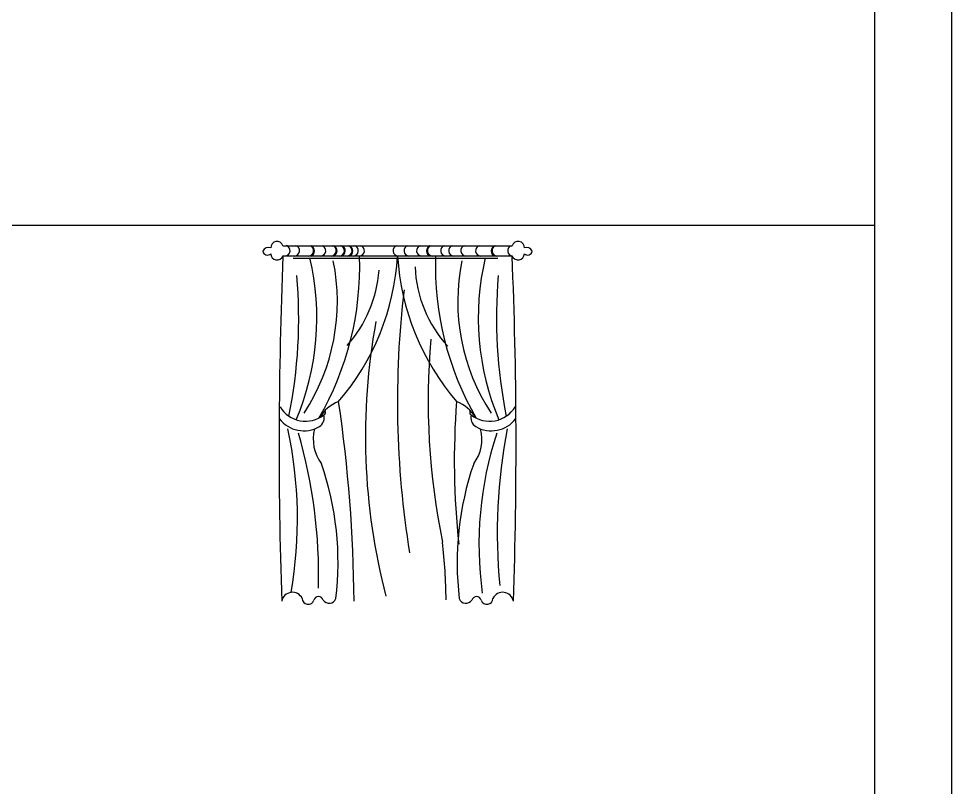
# Model space of a CAD drawing. Header units: inches. Extents: x 3.4 to 45.9, y 7.2 to 32.
# Drawn here: x 20.265 to 24.366, y 13.093 to 16.47 of the extents above; entities that cross this region are included whole.
import ezdxf

# ---------------------------------------------------------------- set-up
doc = ezdxf.new("R2010")
doc.units = ezdxf.units.IN
doc.header["$MEASUREMENT"] = 0
for name, color, linetype in [('02', 2, 'Continuous'), ('4', 4, 'Continuous'), ('kadrbm', 4, 'Continuous')]:
    doc.layers.add(name, color=color, linetype=linetype)

# ---------------------------------------------------------------- blocks, each defined once
blk = doc.blocks.new('kadrbm')
at = {"layer": 'kadrbm', "color": 4}
blk.add_lwpolyline([(0, 0), (0, 24.7972), (21, 24.7972), (21, 0), (0, 0)], close=True, dxfattribs=at)
blk.add_lwpolyline([(20.6631, 0.3257), (20.6631, 24.4603), (0.3369, 24.4603), (0.3369, 0.3257), (20.6631, 0.3257)], dxfattribs=at)

msp = doc.modelspace()

# ---------------------------------------------------------------- linework, layer by layer
at = {"layer": '02'}
for p, q in [((21.4276, 15.4723), (22.4352, 15.4723)), ((21.4276, 15.4272), (22.4352, 15.4272)), ((21.4725, 15.4178), (22.3725, 15.4178))]:
    msp.add_line(p, q, dxfattribs=at)
for centre, radius, start, end in [((21.3637, 15.4373), 0.027, 68.1741, 155.5171), ((21.4013, 15.4639), 0.0276, 17.7375, 182.9043), ((21.4355, 15.4508), 0.0233, 274.7798, 70.8398), ((21.4769, 15.45), 0.0233, 274.7798, 70.8398), ((21.5391, 15.45), 0.0233, 274.7798, 70.8398), ((21.5415, 15.4498), 0.0243, 290.2011, 66.1296), ((21.5922, 15.45), 0.0233, 274.7798, 70.8398), ((21.6384, 15.45), 0.0233, 274.7798, 70.8398), ((21.6408, 15.4498), 0.0243, 290.2011, 66.1296), ((21.6745, 15.45), 0.0233, 274.7798, 70.8398), ((21.677, 15.4498), 0.0243, 290.2011, 66.1296), ((21.708, 15.45), 0.0233, 274.7798, 70.8398), ((21.7104, 15.4498), 0.0243, 290.2011, 66.1296), ((21.7356, 15.45), 0.0233, 274.7798, 70.8398), ((21.7622, 15.45), 0.0233, 274.7798, 70.8398), ((21.9348, 15.4502), 0.0233, 109.1602, 265.2202), ((21.9831, 15.4502), 0.0233, 109.1602, 265.2202), ((22.0384, 15.4502), 0.0233, 109.1602, 265.2202), ((22.0833, 15.45), 0.0243, 113.8704, 249.7989), ((22.0857, 15.4502), 0.0233, 109.1602, 265.2202), ((22.1441, 15.4502), 0.0233, 109.1602, 265.2202), ((22.1794, 15.4502), 0.0233, 109.1602, 265.2202), ((22.233, 15.4502), 0.0233, 109.1602, 265.2202), ((22.2977, 15.4502), 0.0233, 109.1602, 265.2202), ((22.3675, 15.45), 0.0243, 113.8704, 249.7989), ((22.3699, 15.4502), 0.0233, 109.1602, 265.2202), ((22.4388, 15.4502), 0.0233, 109.1602, 265.2202), ((22.4615, 15.4639), 0.0276, 357.0957, 162.2625), ((22.4991, 15.4373), 0.027, 24.4829, 111.8259), ((21.3593, 15.4514), 0.0204, 188.0322, 315.0155), ((21.4018, 15.438), 0.028, 182.0457, 337.3125), ((41.5633, 14.5959), 20.1529, 177.63605, 181.94841), ((20.4427, 15.3801), 1.3222, 329.801, 1.9595), ((20.8534, 15.4922), 1.08, 319.2871, 356.5469), ((23.0095, 15.4922), 1.08, 183.4531, 220.7129), ((23.4202, 15.3801), 1.3222, 178.0405, 210.199), ((22.4611, 15.438), 0.028, 202.6875, 357.9543), ((2.2995, 14.5959), 20.1529, 358.05159, 2.36395), ((22.5035, 15.4514), 0.0204, 224.9845, 351.9678), ((20.4276, 15.1559), 1.149, 337.0298, 13.233), ((20.7679, 15.2278), 0.8987, 326.8684, 11.4489), ((22.5578, 15.4014), 0.5499, 182.3037, 222.4), ((23.0949, 15.2278), 0.8987, 168.5511, 213.1316), ((23.4352, 15.1559), 1.149, 166.767, 202.9702), ((19.3635, 15.1518), 2.1333, 348.4141, 5.0817), ((21.2946, 15.4049), 0.5569, 318.1816, 355.8272), ((24.4993, 15.1518), 2.1333, 174.9183, 191.5859), ((26.1146, 14.788), 4.1837, 173.2658, 189.1401), ((24.5741, 14.6351), 2.7841, 169.5709, 194.6315), ((25.1365, 14.7924), 3.0708, 174.9742, 191.6925), ((21.5264, 14.8314), 0.1304, 210.9291, 308.3066), ((21.739, 14.6222), 0.1786, 112.0286, 148.3966), ((15.3324, 13.8545), 6.408, 0.50558, 8.37406), ((25.5794, 14.5274), 3.3985, 175.6063, 186.1985), ((22.1239, 14.6222), 0.1786, 31.6034, 67.9714), ((22.3364, 14.8314), 0.1304, 231.6934, 329.0709), ((21.5643, 14.7159), 0.0449, 301.4934, 17.031), ((21.603, 14.7399), 0.0117, 291.5073, 38.7598), ((22.2599, 14.7399), 0.0117, 141.2402, 248.4927), ((22.2985, 14.7159), 0.0449, 162.969, 238.5066), ((21.5193, 14.7941), 0.1352, 217.1077, 300.4568), ((22.3436, 14.7941), 0.1352, 239.5432, 322.8923), ((19.6073, 14.2735), 1.8838, 350.0866, 12.0776), ((19.34, 14.0223), 2.2445, 358.5953, 16.2006), ((21.739, 14.6222), 0.1786, 165.3726, 217.2435), ((22.1239, 14.6222), 0.1786, 322.7565, 14.6274), ((23.8522, 14.1598), 1.5631, 161.78, 187.8986), ((24.7898, 14.2102), 2.42, 169.1043, 185.4772), ((20.3422, 14.08), 1.3276, 353.1532, 19.0865), ((23.5207, 14.08), 1.3276, 160.9135, 186.8468), ((19.2055, 13.8633), 2.94, 1.0329, 5.9901), ((21.4691, 13.9018), 0.0477, 25.3553, 169.2379), ((22.3938, 13.9018), 0.0477, 10.7621, 154.6447), ((21.5383, 13.9225), 0.026, 180.4844, 343.2917), ((21.5838, 13.9088), 0.0216, 16.7083, 163.2917), ((21.6307, 13.9328), 0.0316, 214.1474, 339.6127), ((22.2322, 13.9328), 0.0316, 200.3873, 325.8526), ((22.279, 13.9088), 0.0216, 16.7083, 163.2917), ((22.3246, 13.9225), 0.026, 196.7083, 359.5156)]:
    msp.add_arc(centre, radius, start, end, dxfattribs=at)
at = {"layer": '4'}
msp.add_line((3.7032, 15.5622), (24.0294, 15.5622), dxfattribs=at)

# ---------------------------------------------------------------- block references
at = {"layer": 'kadrbm'}
msp.add_blockref('kadrbm', (3.3663, 7.2365), dxfattribs=at)

doc.saveas('drawing.dxf')
